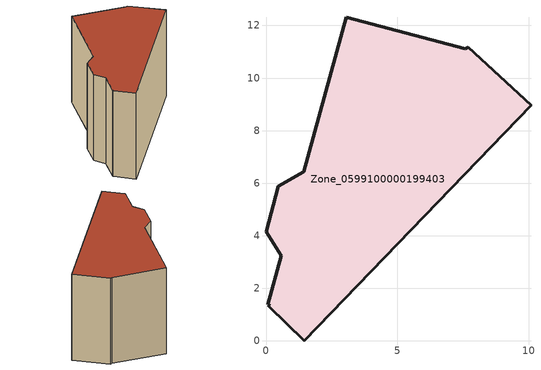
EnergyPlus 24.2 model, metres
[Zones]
Zone_0599100000199403
 floor ground (C_G): 0.47,5.87 1.43,6.44 3.06,12.31 7.58,11.12 7.71,11.17 10.09,8.97 1.46,0 0.1,1.31 0.12,1.39 0.06,1.36 0.59,3.24 0,4.14 z0
 wall outside (C_F): 1.43,6.44 0.47,5.87 0,4.14 0.59,3.24 0.06,1.36 0.12,1.39 0.1,1.31 1.46,0 10.09,8.97 7.71,11.17 7.58,11.12 3.06,12.31 1.43,6.44 z0:8.41
 roof outside (C_R): 0.1,1.31 1.46,0 10.09,8.97 7.71,11.17 7.58,11.12 3.06,12.31 1.43,6.44 0.47,5.87 0,4.14 0.59,3.24 0.06,1.36 0.12,1.39 z8.41
[BUILDING]
Pand.0599100000199403: North Axis=0; Terrain=City; Loads Convergence Tolerance Value=0.04; Temperature Convergence Tolerance Value=0.4; Solar Distribution=FullExterior; Maximum Number of Warmup Days=25; Minimum Number of Warmup Days=1
[Site:Location]
Rotterdam.The.Hague.AP_ZH_NLD Design_Conditions: Latitude=51.96; Longitude=4.45; Time Zone=1; Elevation=-4.5
[SITE:GROUNDTEMPERATURE:BUILDINGSURFACE]
18, 18, 18, 18, 18, 18, 18, 18, 18, 18, 18, 18
[MATERIAL] Thermal Absorptance=0.9; Solar Absorptance=0.7; Visible Absorptance=0.7
Name | Roughness | Thickness | Conductivity | Density | Specific Heat
G.TC.1946 | MediumSmooth | 0.15 | 1 | 540 | 1210
F.TC.1946 | Rough | 0.3 | 0.857143 | 1920 | 840
R.TC.1946 | MediumRough | 0.2 | 0.909091 | 1500 | 1000
[CONSTRUCTION]
C_G: G.TC.1946
C_F: F.TC.1946
C_R: R.TC.1946
[ZONE]
Zone_0599100000199403: Type=1; Multiplier=1; Ceiling Height=Autocalculate; Volume=Autocalculate; Floor Area=autocalculate; Part of Total Floor Area=Yes
[ZONEINFILTRATION:DESIGNFLOWRATE]
Infil_Zone_0599100000199403: Zone or ZoneList or Space or SpaceList=Zone_0599100000199403; Schedule=AlwaysOn; Design Flow Rate Calculation Method=Flow/Area; Flow Rate per Floor Area=0.003; Constant Term Coefficient=1; Temperature Term Coefficient=0; Velocity Term Coefficient=0; Velocity Squared Term Coefficient=0
[HVACTEMPLATE:ZONE:IDEALLOADSAIRSYSTEM]
Zone_0599100000199403: Maximum Heating Supply Air Temperature=50; Minimum Cooling Supply Air Temperature=13; Maximum Heating Supply Air Humidity Ratio=0.0156; Minimum Cooling Supply Air Humidity Ratio=0.0077; Heating Limit=NoLimit; Cooling Limit=NoLimit; Dehumidification Control Type=ConstantSensibleHeatRatio; Cooling Sensible Heat Ratio=0.7; Dehumidification Setpoint=60; Humidification Control Type=None; Humidification Setpoint=30; Outdoor Air Method=None; Outdoor Air Flow Rate per Person=0.00944; Outdoor Air Flow Rate per Zone Floor Area=0; Outdoor Air Flow Rate per Zone=0; Demand Controlled Ventilation Type=None; Outdoor Air Economizer Type=NoEconomizer; Heat Recovery Type=None; Sensible Heat Recovery Effectiveness=0.7; Latent Heat Recovery Effectiveness=0.65
[ZONECONTROL:THERMOSTAT]
ThermostatControl_Zone_0599100000199403: Zone or ZoneList=Zone_0599100000199403; Control Type Schedule=DualSetpointControlType; Control 1=Thermostat_Zone_0599100000199403; Temperature Difference Between Cutout And Setpoint=0
[THERMOSTATSETPOINT:DUALSETPOINT]
Thermostat_Zone_0599100000199403: Heating Setpoint Temperature Schedule=HeatingSetpoint_Zone_0599100000199403; Cooling Setpoint Temperature Schedule=CoolingSetpoint_Zone_0599100000199403
[SCHEDULE:COMPACT]
HeatingSetpoint_Zone_0599100000199403: Through: 12/31, For: AllDays, Until: 24:00, 21
CoolingSetpoint_Zone_0599100000199403: Through: 12/31, For: AllDays, Until: 24:00, 24
DualSetpointControlType: Through: 12/31, For: AllDays, Until: 24:00, 4
AlwaysOn: Through: 12/31, For: AllDays, Until: 24:00, 1
